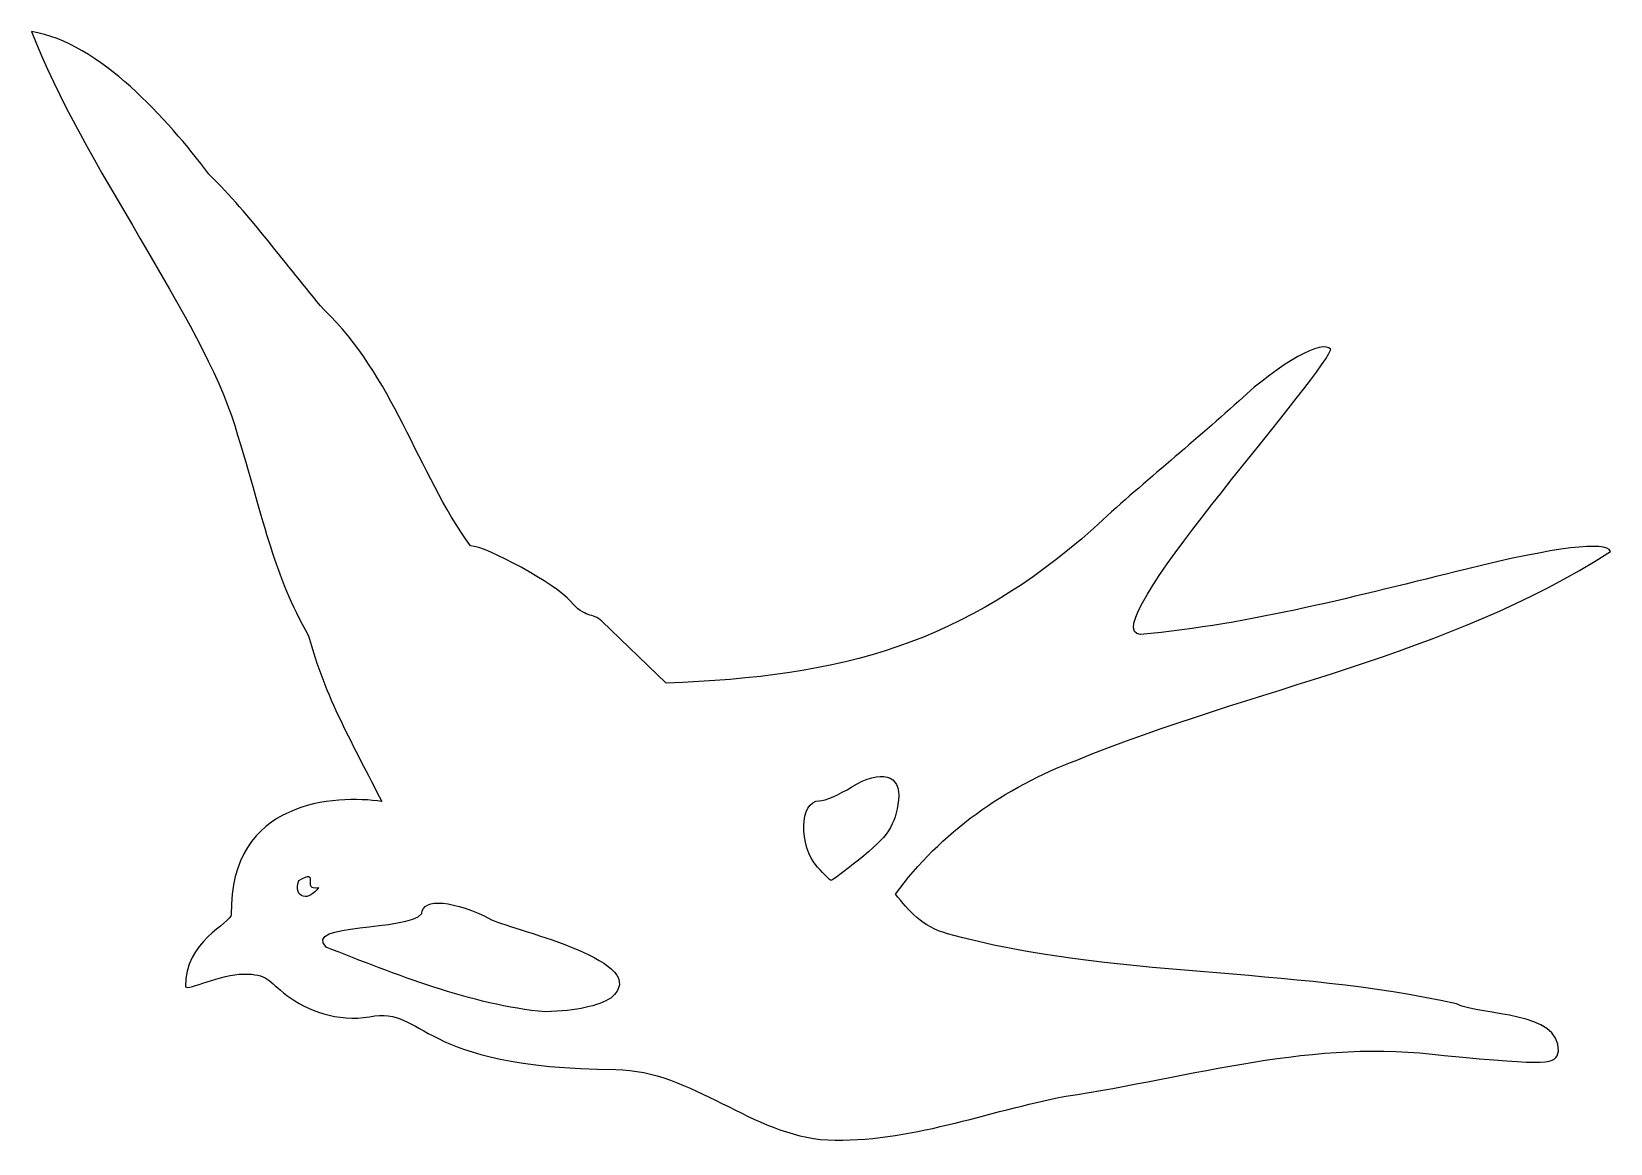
# Model space of a CAD drawing. Header units: centimetres. Extents: x -3.66 to 2.62, y 2.93 to 7.35.
import ezdxf

# ---------------------------------------------------------------- set-up
doc = ezdxf.new("R2010")
doc.units = ezdxf.units.CM
doc.header["$MEASUREMENT"] = 0
doc.layers.add('Layer 1', color=7, linetype='Continuous')

msp = doc.modelspace()

# ---------------------------------------------------------------- linework, layer by layer
at = {"layer": 'Layer 1', "color": 21}
for points, knots in [([(-0.49474, 2.94471), (-0.79741, 2.96067), (-1.03234, 3.22215), (-1.33746, 3.2246), (-1.33746, 3.2246), (-2.13972, 3.23104), (-2.08893, 3.47603), (-2.3169, 3.43466), (-2.3169, 3.43466), (-2.44247, 3.41188), (-2.56793, 3.46091), (-2.64514, 3.5192), (-2.64514, 3.5192), (-2.72388, 3.57865), (-2.7198, 3.60475), (-2.81792, 3.60475), (-2.81792, 3.60475), (-2.90687, 3.60475), (-3.03911, 3.53892), (-3.04827, 3.55374), (-3.04827, 3.55374), (-3.0547, 3.73457), (-2.86608, 3.80618), (-2.86645, 3.84171), (-2.86645, 3.84171), (-2.87465, 4.29852), (-2.44953, 4.31858), (-2.26792, 4.291), (-2.26792, 4.291), (-2.37697, 4.5059), (-2.49793, 4.71468), (-2.55896, 4.9497), (-2.55896, 4.9497), (-2.70116, 5.2029), (-2.72464, 5.36721), (-2.85302, 5.78741), (-2.85302, 5.78741), (-2.9814, 6.20762), (-3.46024, 6.831), (-3.66079, 7.35457), (-3.66079, 7.35457), (-3.38893, 7.31038), (-3.12036, 7.00493), (-2.95536, 6.7872), (-2.95536, 6.7872), (-2.78626, 6.62078), (-2.65094, 6.42658), (-2.49715, 6.24708), (-2.49715, 6.24708), (-2.22276, 5.98592), (-2.12818, 5.60406), (-1.91571, 5.30816), (-1.91571, 5.30816), (-1.85111, 5.30784), (-1.57348, 5.15444), (-1.51785, 5.08832), (-1.51785, 5.08832), (-1.45985, 5.01939), (-1.42912, 5.04257), (-1.3936, 5.00846), (-1.3936, 5.00846), (-1.3936, 5.00846), (-1.13698, 4.76212), (-1.13698, 4.76212), (-1.13698, 4.76212), (-0.42984, 4.78722), (0.04669, 4.9202), (0.5636, 5.37879), (0.5636, 5.37879), (0.75082, 5.55282), (0.95086, 5.7121), (1.13957, 5.8844), (1.13957, 5.8844), (1.30552, 6.03786), (1.47762, 6.13411), (1.50547, 6.08904), (1.50547, 6.08904), (1.4505, 5.94726), (0.55224, 4.96419), (0.74978, 4.95554), (0.74978, 4.95554), (1.18857, 4.99555), (1.61776, 5.1112), (2.04526, 5.2159), (2.04526, 5.2159), (2.40135, 5.3039), (2.60274, 5.3286), (2.61793, 5.28614), (2.61793, 5.28614), (1.97005, 4.86672), (1.19694, 4.74446), (0.49391, 4.45484), (0.49391, 4.45484), (0.21091, 4.34949), (-0.04695, 4.1679), (-0.22523, 3.92233), (-0.22523, 3.92233), (-0.17199, 3.85687), (-0.12019, 3.79318), (-0.01849, 3.76504), (-0.01849, 3.76504), (0.63494, 3.58425), (1.33839, 3.63672), (2.00558, 3.4855), (2.00558, 3.4855), (2.11117, 3.4362), (2.41759, 3.45846), (2.41093, 3.29809), (2.41093, 3.29809), (2.39998, 3.24269), (2.37948, 3.24188), (1.95689, 3.28002), (1.95689, 3.28002), (1.44191, 3.35189), (0.9513, 3.19314), (0.45177, 3.11856), (0.45177, 3.11856), (0.14237, 3.05995), (-0.17559, 2.93065), (-0.49474, 2.94471)], [0, 0, 0, 0, 0.0322581, 0.0322581, 0.0322581, 0.0322581, 0.0645161, 0.0645161, 0.0645161, 0.0645161, 0.0967742, 0.0967742, 0.0967742, 0.0967742, 0.1290323, 0.1290323, 0.1290323, 0.1290323, 0.1612903, 0.1612903, 0.1612903, 0.1612903, 0.1935484, 0.1935484, 0.1935484, 0.1935484, 0.2258065, 0.2258065, 0.2258065, 0.2258065, 0.2580645, 0.2580645, 0.2580645, 0.2580645, 0.2903226, 0.2903226, 0.2903226, 0.2903226, 0.3225806, 0.3225806, 0.3225806, 0.3225806, 0.3548387, 0.3548387, 0.3548387, 0.3548387, 0.3870968, 0.3870968, 0.3870968, 0.3870968, 0.4193548, 0.4193548, 0.4193548, 0.4193548, 0.4516129, 0.4516129, 0.4516129, 0.4516129, 0.483871, 0.483871, 0.483871, 0.483871, 0.516129, 0.516129, 0.516129, 0.516129, 0.5483871, 0.5483871, 0.5483871, 0.5483871, 0.5806452, 0.5806452, 0.5806452, 0.5806452, 0.6129032, 0.6129032, 0.6129032, 0.6129032, 0.6451613, 0.6451613, 0.6451613, 0.6451613, 0.6774194, 0.6774194, 0.6774194, 0.6774194, 0.7096774, 0.7096774, 0.7096774, 0.7096774, 0.7419355, 0.7419355, 0.7419355, 0.7419355, 0.7741935, 0.7741935, 0.7741935, 0.7741935, 0.8064516, 0.8064516, 0.8064516, 0.8064516, 0.8387097, 0.8387097, 0.8387097, 0.8387097, 0.8709677, 0.8709677, 0.8709677, 0.8709677, 0.9032258, 0.9032258, 0.9032258, 0.9032258, 0.9354839, 0.9354839, 0.9354839, 0.9354839, 1, 1, 1, 1]), ([(-0.3727, 4.05819), (-0.25444, 4.15201), (-0.22544, 4.19562), (-0.21358, 4.29739), (-0.21358, 4.29739), (-0.20182, 4.39843), (-0.28261, 4.42087), (-0.39904, 4.34891), (-0.39904, 4.34891), (-0.44783, 4.31876), (-0.50591, 4.29409), (-0.5281, 4.29409), (-0.5281, 4.29409), (-0.60751, 4.29409), (-0.61214, 4.11538), (-0.53494, 4.03007), (-0.53494, 4.03007), (-0.50832, 4.00066), (-0.48407, 3.97659), (-0.48104, 3.97659), (-0.48104, 3.97659), (-0.47802, 3.97659), (-0.42927, 4.01331), (-0.3727, 4.05819)], [0, 0, 0, 0, 0.1428571, 0.1428571, 0.1428571, 0.1428571, 0.2857143, 0.2857143, 0.2857143, 0.2857143, 0.4285714, 0.4285714, 0.4285714, 0.4285714, 0.5714286, 0.5714286, 0.5714286, 0.5714286, 0.7142857, 0.7142857, 0.7142857, 0.7142857, 1, 1, 1, 1]), ([(-2.52022, 3.94956), (-2.59345, 3.93416), (-2.50859, 4.02911), (-2.59817, 3.97659), (-2.59817, 3.97659), (-2.62243, 3.90333), (-2.55307, 3.89271), (-2.52022, 3.94956)], [0, 0, 0, 0, 0.3333333, 0.3333333, 0.3333333, 0.3333333, 1, 1, 1, 1]), ([(-1.35746, 3.50928), (-1.18139, 3.65318), (-1.73012, 3.77538), (-1.83175, 3.82056), (-1.83175, 3.82056), (-1.97677, 3.89794), (-2.10869, 3.90958), (-2.10869, 3.84499), (-2.10869, 3.84499), (-2.16563, 3.77344), (-2.58404, 3.81071), (-2.48943, 3.71116), (-2.48943, 3.71116), (-2.21453, 3.60482), (-1.91392, 3.48071), (-1.61766, 3.45415), (-1.61766, 3.45415), (-1.49128, 3.4589), (-1.40715, 3.47672), (-1.35746, 3.50928)], [0, 0, 0, 0, 0.1666667, 0.1666667, 0.1666667, 0.1666667, 0.3333333, 0.3333333, 0.3333333, 0.3333333, 0.5, 0.5, 0.5, 0.5, 0.6666667, 0.6666667, 0.6666667, 0.6666667, 1, 1, 1, 1])]:
    msp.add_open_spline(points, degree=3, knots=knots, dxfattribs=at)

doc.saveas('drawing.dxf')
